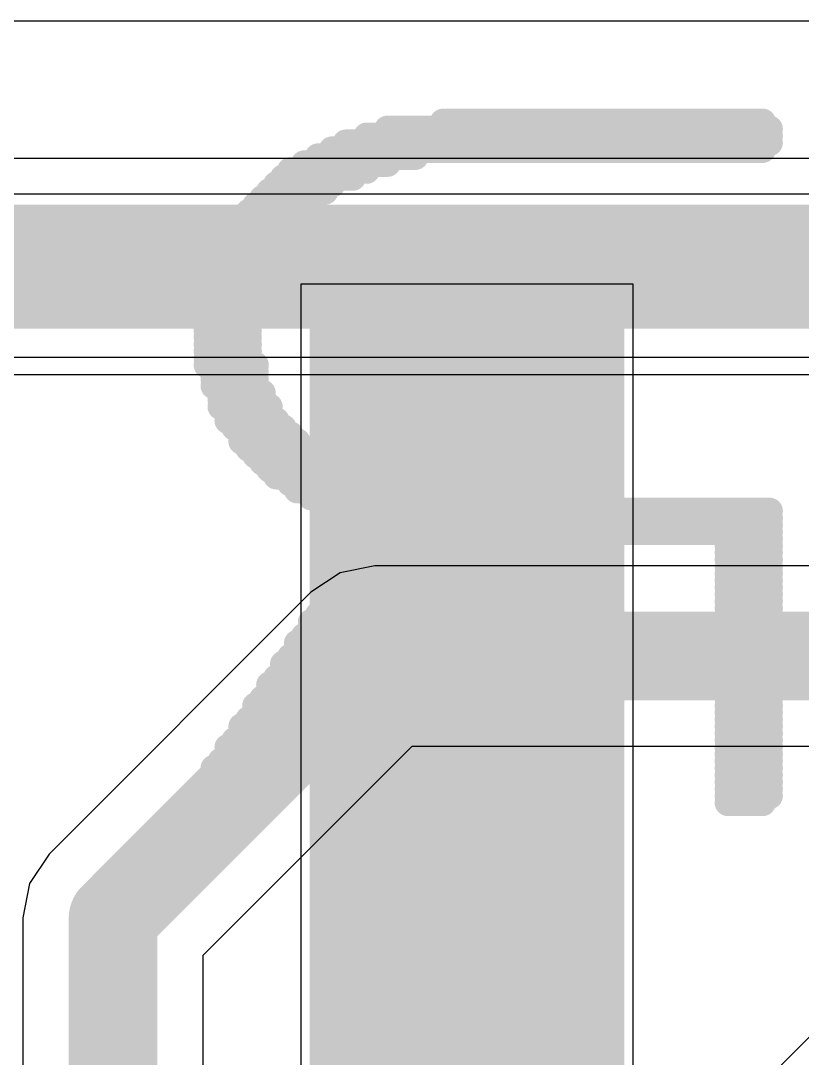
# Model space of a CAD drawing. Header units: inches. Extents: x -4.4 to 45.3, y -0.3 to 53.7.
# Drawn here: x 18.364 to 20.607, y 3.672 to 6.649 of the extents above; entities that cross this region are included whole.
import ezdxf

# ---------------------------------------------------------------- set-up
doc = ezdxf.new("R2010")
doc.units = ezdxf.units.IN
for name, color, linetype in [('Bottom Layer', 5, 'Continuous'), ('Bottom Overlay', 54, 'Continuous'), ('Signal_1', 16, 'Continuous'), ('Signal_2', 76, 'Continuous'), ('Top Layer', 1, 'Continuous'), ('Top Paste', 8, 'Continuous'), ('Top Solder', 216, 'Continuous')]:
    doc.layers.add(name, color=color, linetype=linetype)

# ---------------------------------------------------------------- blocks, each defined once
blk = doc.blocks.new('SFW5R_1STE1LF_26')
at = {"layer": 'Top Layer'}
blk.add_hatch(color=1, dxfattribs=at).paths.add_polyline_path([(-3.35, 1.05), (-2.65, 1.05), (-2.65, -3.15), (-3.35, -3.15)])
at = {"layer": 'Top Paste'}
blk.add_hatch(color=8, dxfattribs=at).paths.add_polyline_path([(-3.35, 1.05), (-2.65, 1.05), (-2.65, -3.15), (-3.35, -3.15)])
at = {"layer": 'Top Solder'}
blk.add_hatch(color=216, dxfattribs=at).paths.add_polyline_path([(-3.4516, 1.1516), (-2.5484, 1.1516), (-2.5484, -3.2516), (-3.4516, -3.2516)])

msp = doc.modelspace()

# ---------------------------------------------------------------- linework, layer by layer
at = {"layer": 'Bottom Layer'}
for p, q in [((29.1682, 6.2539), (17.653, 6.2539)), ((17.771, 5.6841), (29.2862, 5.6841)), ((22.3538, 5.4592), (19.3638, 2.4693))]:
    msp.add_line(p, q, dxfattribs=at)
msp.add_lwpolyline([(17.653, 5.969, 0.3048, 0.3048, 0), (29.2862, 5.969, 0.3048, 0.3048, 0)], format="xyseb", dxfattribs=at)
at = {"layer": 'Bottom Overlay'}
for points in [[(19.4168, 6.3391, 0.0762, 0.0762, 0), (20.5135, 6.3391, 0.0762, 0.0762, 0)], [(19.5763, 6.359, 0.0762, 0.0762, 0), (20.4935, 6.359, 0.0762, 0.0762, 0)], [(19.3569, 6.3191, 0.0762, 0.0762, 0), (20.5135, 6.3191, 0.0762, 0.0762, 0)], [(19.2572, 6.2793, 0.0762, 0.0762, 0), (20.4935, 6.2793, 0.0762, 0.0762, 0)], [(19.2971, 6.2992, 0.0762, 0.0762, 0), (20.5135, 6.2992, 0.0762, 0.0762, 0)], [(19.2174, 6.2593, 0.0762, 0.0762, 0), (19.4965, 6.2593, 0.0762, 0.0762, 0)], [(19.1376, 6.2194, 0.0762, 0.0762, 0), (19.3569, 6.2194, 0.0762, 0.0762, 0)], [(19.1775, 6.2394, 0.0762, 0.0762, 0), (19.4168, 6.2394, 0.0762, 0.0762, 0)], [(19.1177, 6.1995, 0.0762, 0.0762, 0), (19.3171, 6.1995, 0.0762, 0.0762, 0)], [(19.0778, 6.1596, 0.0762, 0.0762, 0), (19.2373, 6.1596, 0.0762, 0.0762, 0)], [(19.0977, 6.1796, 0.0762, 0.0762, 0), (19.2572, 6.1796, 0.0762, 0.0762, 0)], [(19.0578, 6.1397, 0.0762, 0.0762, 0), (19.1974, 6.1397, 0.0762, 0.0762, 0)], [(19.018, 6.0998, 0.0762, 0.0762, 0), (19.1575, 6.0998, 0.0762, 0.0762, 0)], [(19.0379, 6.1197, 0.0762, 0.0762, 0), (19.1775, 6.1197, 0.0762, 0.0762, 0)], [(18.998, 6.0799, 0.0762, 0.0762, 0), (19.1376, 6.0799, 0.0762, 0.0762, 0)], [(18.9781, 6.0599, 0.0762, 0.0762, 0), (19.1177, 6.0599, 0.0762, 0.0762, 0)], [(18.9781, 6.04, 0.0762, 0.0762, 0), (19.0977, 6.04, 0.0762, 0.0762, 0)], [(18.9581, 6.02, 0.0762, 0.0762, 0), (19.0977, 6.02, 0.0762, 0.0762, 0)], [(18.9382, 5.9802, 0.0762, 0.0762, 0), (19.0578, 5.9802, 0.0762, 0.0762, 0)], [(18.9581, 6.0001, 0.0762, 0.0762, 0), (19.0778, 6.0001, 0.0762, 0.0762, 0)], [(18.9382, 5.9602, 0.0762, 0.0762, 0), (19.0578, 5.9602, 0.0762, 0.0762, 0)], [(18.9183, 5.9403, 0.0762, 0.0762, 0), (19.0379, 5.9403, 0.0762, 0.0762, 0)], [(18.9183, 5.9203, 0.0762, 0.0762, 0), (19.0379, 5.9203, 0.0762, 0.0762, 0)], [(18.9183, 5.9004, 0.0762, 0.0762, 0), (19.0379, 5.9004, 0.0762, 0.0762, 0)], [(18.8983, 5.8605, 0.0762, 0.0762, 0), (19.018, 5.8605, 0.0762, 0.0762, 0)], [(18.9183, 5.8805, 0.0762, 0.0762, 0), (19.0379, 5.8805, 0.0762, 0.0762, 0)], [(18.8983, 5.8406, 0.0762, 0.0762, 0), (19.018, 5.8406, 0.0762, 0.0762, 0)], [(18.8983, 5.8206, 0.0762, 0.0762, 0), (19.018, 5.8206, 0.0762, 0.0762, 0)], [(18.8983, 5.8007, 0.0762, 0.0762, 0), (19.018, 5.8007, 0.0762, 0.0762, 0)], [(18.8983, 5.7808, 0.0762, 0.0762, 0), (19.018, 5.7808, 0.0762, 0.0762, 0)], [(18.8983, 5.7608, 0.0762, 0.0762, 0), (19.018, 5.7608, 0.0762, 0.0762, 0)], [(18.8983, 5.7409, 0.0762, 0.0762, 0), (19.018, 5.7409, 0.0762, 0.0762, 0)], [(18.8983, 5.7209, 0.0762, 0.0762, 0), (19.018, 5.7209, 0.0762, 0.0762, 0)], [(18.8983, 5.701, 0.0762, 0.0762, 0), (19.018, 5.701, 0.0762, 0.0762, 0)], [(18.8983, 5.6811, 0.0762, 0.0762, 0), (19.018, 5.6811, 0.0762, 0.0762, 0)], [(18.8983, 5.6611, 0.0762, 0.0762, 0), (19.0379, 5.6611, 0.0762, 0.0762, 0)], [(18.9183, 5.6412, 0.0762, 0.0762, 0), (19.0379, 5.6412, 0.0762, 0.0762, 0)], [(18.9183, 5.6212, 0.0762, 0.0762, 0), (19.0379, 5.6212, 0.0762, 0.0762, 0)], [(18.9183, 5.6013, 0.0762, 0.0762, 0), (19.0379, 5.6013, 0.0762, 0.0762, 0)], [(18.9382, 5.5814, 0.0762, 0.0762, 0), (19.0578, 5.5814, 0.0762, 0.0762, 0)], [(18.9382, 5.5614, 0.0762, 0.0762, 0), (19.0578, 5.5614, 0.0762, 0.0762, 0)], [(18.9382, 5.5415, 0.0762, 0.0762, 0), (19.0778, 5.5415, 0.0762, 0.0762, 0)], [(18.9581, 5.5215, 0.0762, 0.0762, 0), (19.0778, 5.5215, 0.0762, 0.0762, 0)], [(18.9581, 5.5016, 0.0762, 0.0762, 0), (19.0977, 5.5016, 0.0762, 0.0762, 0)], [(18.9781, 5.4817, 0.0762, 0.0762, 0), (19.1177, 5.4817, 0.0762, 0.0762, 0)], [(18.998, 5.4617, 0.0762, 0.0762, 0), (19.1376, 5.4617, 0.0762, 0.0762, 0)], [(18.998, 5.4418, 0.0762, 0.0762, 0), (19.1575, 5.4418, 0.0762, 0.0762, 0)], [(19.018, 5.4218, 0.0762, 0.0762, 0), (19.1775, 5.4218, 0.0762, 0.0762, 0)], [(19.0379, 5.4019, 0.0762, 0.0762, 0), (19.1974, 5.4019, 0.0762, 0.0762, 0)], [(19.0578, 5.382, 0.0762, 0.0762, 0), (19.2174, 5.382, 0.0762, 0.0762, 0)], [(19.0778, 5.362, 0.0762, 0.0762, 0), (19.2572, 5.362, 0.0762, 0.0762, 0)], [(19.0977, 5.3421, 0.0762, 0.0762, 0), (19.2971, 5.3421, 0.0762, 0.0762, 0)], [(19.1376, 5.3221, 0.0762, 0.0762, 0), (19.337, 5.3221, 0.0762, 0.0762, 0)], [(19.1575, 5.3022, 0.0762, 0.0762, 0), (19.3968, 5.3022, 0.0762, 0.0762, 0)], [(19.1974, 5.2823, 0.0762, 0.0762, 0), (19.4566, 5.2823, 0.0762, 0.0762, 0)], [(19.2373, 5.2623, 0.0762, 0.0762, 0), (19.5962, 5.2623, 0.0762, 0.0762, 0)], [(19.2772, 5.2424, 0.0762, 0.0762, 0), (20.5135, 5.2424, 0.0762, 0.0762, 0)], [(19.337, 5.2224, 0.0762, 0.0762, 0), (20.5135, 5.2224, 0.0762, 0.0762, 0)], [(19.3769, 5.2025, 0.0762, 0.0762, 0), (20.5135, 5.2025, 0.0762, 0.0762, 0)], [(19.3769, 5.1826, 0.0762, 0.0762, 0), (20.5135, 5.1826, 0.0762, 0.0762, 0)], [(19.3769, 5.1626, 0.0762, 0.0762, 0), (19.4965, 5.1626, 0.0762, 0.0762, 0)], [(20.3938, 5.1626, 0.0762, 0.0762, 0), (20.5135, 5.1626, 0.0762, 0.0762, 0)], [(19.337, 5.1227, 0.0762, 0.0762, 0), (19.4766, 5.1227, 0.0762, 0.0762, 0)], [(19.3569, 5.1427, 0.0762, 0.0762, 0), (19.4766, 5.1427, 0.0762, 0.0762, 0)], [(20.3938, 5.1427, 0.0762, 0.0762, 0), (20.5135, 5.1427, 0.0762, 0.0762, 0)], [(20.3938, 5.1227, 0.0762, 0.0762, 0), (20.5135, 5.1227, 0.0762, 0.0762, 0)], [(19.337, 5.1028, 0.0762, 0.0762, 0), (19.4566, 5.1028, 0.0762, 0.0762, 0)], [(20.3938, 5.1028, 0.0762, 0.0762, 0), (20.5135, 5.1028, 0.0762, 0.0762, 0)], [(19.2971, 5.0629, 0.0762, 0.0762, 0), (19.4367, 5.0629, 0.0762, 0.0762, 0)], [(19.3171, 5.0828, 0.0762, 0.0762, 0), (19.4367, 5.0828, 0.0762, 0.0762, 0)], [(20.3938, 5.0828, 0.0762, 0.0762, 0), (20.5135, 5.0828, 0.0762, 0.0762, 0)], [(20.3938, 5.0629, 0.0762, 0.0762, 0), (20.5135, 5.0629, 0.0762, 0.0762, 0)], [(19.2971, 5.043, 0.0762, 0.0762, 0), (19.4168, 5.043, 0.0762, 0.0762, 0)], [(20.3938, 5.043, 0.0762, 0.0762, 0), (20.5135, 5.043, 0.0762, 0.0762, 0)], [(19.2572, 5.0031, 0.0762, 0.0762, 0), (19.3968, 5.0031, 0.0762, 0.0762, 0)], [(19.2772, 5.023, 0.0762, 0.0762, 0), (19.3968, 5.023, 0.0762, 0.0762, 0)], [(20.3938, 5.023, 0.0762, 0.0762, 0), (20.5135, 5.023, 0.0762, 0.0762, 0)], [(20.3938, 5.0031, 0.0762, 0.0762, 0), (20.5135, 5.0031, 0.0762, 0.0762, 0)], [(19.2572, 4.9831, 0.0762, 0.0762, 0), (19.3769, 4.9831, 0.0762, 0.0762, 0)], [(20.3938, 4.9831, 0.0762, 0.0762, 0), (20.5135, 4.9831, 0.0762, 0.0762, 0)], [(19.2174, 4.9433, 0.0762, 0.0762, 0), (19.3569, 4.9433, 0.0762, 0.0762, 0)], [(19.2373, 4.9632, 0.0762, 0.0762, 0), (19.3569, 4.9632, 0.0762, 0.0762, 0)], [(20.3938, 4.9632, 0.0762, 0.0762, 0), (20.5135, 4.9632, 0.0762, 0.0762, 0)], [(20.3938, 4.9433, 0.0762, 0.0762, 0), (20.5135, 4.9433, 0.0762, 0.0762, 0)], [(19.1974, 4.9233, 0.0762, 0.0762, 0), (19.337, 4.9233, 0.0762, 0.0762, 0)], [(20.3938, 4.9233, 0.0762, 0.0762, 0), (20.5135, 4.9233, 0.0762, 0.0762, 0)], [(19.1775, 4.8834, 0.0762, 0.0762, 0), (19.2971, 4.8834, 0.0762, 0.0762, 0)], [(19.1974, 4.9034, 0.0762, 0.0762, 0), (19.3171, 4.9034, 0.0762, 0.0762, 0)], [(20.3938, 4.9034, 0.0762, 0.0762, 0), (20.5135, 4.9034, 0.0762, 0.0762, 0)], [(20.3938, 4.8834, 0.0762, 0.0762, 0), (20.5135, 4.8834, 0.0762, 0.0762, 0)], [(19.1575, 4.8635, 0.0762, 0.0762, 0), (19.2971, 4.8635, 0.0762, 0.0762, 0)], [(20.3938, 4.8635, 0.0762, 0.0762, 0), (20.5135, 4.8635, 0.0762, 0.0762, 0)], [(19.1376, 4.8236, 0.0762, 0.0762, 0), (19.2572, 4.8236, 0.0762, 0.0762, 0)], [(19.1575, 4.8436, 0.0762, 0.0762, 0), (19.2772, 4.8436, 0.0762, 0.0762, 0)], [(20.3938, 4.8436, 0.0762, 0.0762, 0), (20.5135, 4.8436, 0.0762, 0.0762, 0)], [(20.3938, 4.8236, 0.0762, 0.0762, 0), (20.5135, 4.8236, 0.0762, 0.0762, 0)], [(19.1177, 4.8037, 0.0762, 0.0762, 0), (19.2572, 4.8037, 0.0762, 0.0762, 0)], [(20.3938, 4.8037, 0.0762, 0.0762, 0), (20.5135, 4.8037, 0.0762, 0.0762, 0)], [(19.0977, 4.7638, 0.0762, 0.0762, 0), (19.2174, 4.7638, 0.0762, 0.0762, 0)], [(19.1177, 4.7837, 0.0762, 0.0762, 0), (19.2373, 4.7837, 0.0762, 0.0762, 0)], [(20.3938, 4.7837, 0.0762, 0.0762, 0), (20.5135, 4.7837, 0.0762, 0.0762, 0)], [(20.3938, 4.7638, 0.0762, 0.0762, 0), (20.5135, 4.7638, 0.0762, 0.0762, 0)], [(19.0778, 4.7439, 0.0762, 0.0762, 0), (19.2174, 4.7439, 0.0762, 0.0762, 0)], [(20.3938, 4.7439, 0.0762, 0.0762, 0), (20.5135, 4.7439, 0.0762, 0.0762, 0)], [(19.0578, 4.704, 0.0762, 0.0762, 0), (19.1775, 4.704, 0.0762, 0.0762, 0)], [(19.0778, 4.7239, 0.0762, 0.0762, 0), (19.1974, 4.7239, 0.0762, 0.0762, 0)], [(20.3938, 4.7239, 0.0762, 0.0762, 0), (20.5135, 4.7239, 0.0762, 0.0762, 0)], [(20.3938, 4.704, 0.0762, 0.0762, 0), (20.5135, 4.704, 0.0762, 0.0762, 0)], [(19.0379, 4.684, 0.0762, 0.0762, 0), (19.1775, 4.684, 0.0762, 0.0762, 0)], [(20.3938, 4.684, 0.0762, 0.0762, 0), (20.5135, 4.684, 0.0762, 0.0762, 0)], [(19.018, 4.6442, 0.0762, 0.0762, 0), (19.1376, 4.6442, 0.0762, 0.0762, 0)], [(19.0379, 4.6641, 0.0762, 0.0762, 0), (19.1575, 4.6641, 0.0762, 0.0762, 0)], [(20.3938, 4.6641, 0.0762, 0.0762, 0), (20.5135, 4.6641, 0.0762, 0.0762, 0)], [(20.3938, 4.6442, 0.0762, 0.0762, 0), (20.5135, 4.6442, 0.0762, 0.0762, 0)], [(18.998, 4.6242, 0.0762, 0.0762, 0), (19.1376, 4.6242, 0.0762, 0.0762, 0)], [(20.3938, 4.6242, 0.0762, 0.0762, 0), (20.5135, 4.6242, 0.0762, 0.0762, 0)], [(18.9781, 4.5843, 0.0762, 0.0762, 0), (19.0977, 4.5843, 0.0762, 0.0762, 0)], [(18.998, 4.6043, 0.0762, 0.0762, 0), (19.1177, 4.6043, 0.0762, 0.0762, 0)], [(20.3938, 4.6043, 0.0762, 0.0762, 0), (20.5135, 4.6043, 0.0762, 0.0762, 0)], [(20.3938, 4.5843, 0.0762, 0.0762, 0), (20.5135, 4.5843, 0.0762, 0.0762, 0)], [(18.9581, 4.5644, 0.0762, 0.0762, 0), (19.0977, 4.5644, 0.0762, 0.0762, 0)], [(20.3938, 4.5644, 0.0762, 0.0762, 0), (20.5135, 4.5644, 0.0762, 0.0762, 0)], [(18.9382, 4.5245, 0.0762, 0.0762, 0), (19.0578, 4.5245, 0.0762, 0.0762, 0)], [(18.9581, 4.5445, 0.0762, 0.0762, 0), (19.0778, 4.5445, 0.0762, 0.0762, 0)], [(20.3938, 4.5445, 0.0762, 0.0762, 0), (20.5135, 4.5445, 0.0762, 0.0762, 0)], [(20.3938, 4.5245, 0.0762, 0.0762, 0), (20.5135, 4.5245, 0.0762, 0.0762, 0)], [(18.9183, 4.5046, 0.0762, 0.0762, 0), (19.0578, 4.5046, 0.0762, 0.0762, 0)], [(20.3938, 4.5046, 0.0762, 0.0762, 0), (20.5135, 4.5046, 0.0762, 0.0762, 0)], [(18.8983, 4.4647, 0.0762, 0.0762, 0), (19.018, 4.4647, 0.0762, 0.0762, 0)], [(18.9183, 4.4846, 0.0762, 0.0762, 0), (19.0379, 4.4846, 0.0762, 0.0762, 0)], [(20.3938, 4.4846, 0.0762, 0.0762, 0), (20.5135, 4.4846, 0.0762, 0.0762, 0)], [(20.3938, 4.4647, 0.0762, 0.0762, 0), (20.5135, 4.4647, 0.0762, 0.0762, 0)], [(18.8784, 4.4448, 0.0762, 0.0762, 0), (19.018, 4.4448, 0.0762, 0.0762, 0)], [(20.3938, 4.4448, 0.0762, 0.0762, 0), (20.5135, 4.4448, 0.0762, 0.0762, 0)], [(18.8584, 4.4049, 0.0762, 0.0762, 0), (18.9781, 4.4049, 0.0762, 0.0762, 0)], [(18.8784, 4.4248, 0.0762, 0.0762, 0), (18.998, 4.4248, 0.0762, 0.0762, 0)], [(20.3938, 4.4248, 0.0762, 0.0762, 0), (20.5135, 4.4248, 0.0762, 0.0762, 0)], [(20.3938, 4.4049, 0.0762, 0.0762, 0), (20.4935, 4.4049, 0.0762, 0.0762, 0)]]:
    msp.add_lwpolyline(points, format="xyseb", dxfattribs=at)
for points in [[(19.3977, 6.3391, 0.0381, 0.0381, 1), (19.4358, 6.3391, 0.0381, 0.0381, 1)], [(19.5572, 6.359, 0.0381, 0.0381, 1), (19.5953, 6.359, 0.0381, 0.0381, 1)], [(20.4745, 6.359, 0.0381, 0.0381, 1), (20.5126, 6.359, 0.0381, 0.0381, 1)], [(20.4944, 6.3391, 0.0381, 0.0381, 1), (20.5325, 6.3391, 0.0381, 0.0381, 1)], [(19.3379, 6.3191, 0.0381, 0.0381, 1), (19.376, 6.3191, 0.0381, 0.0381, 1)], [(20.4944, 6.3191, 0.0381, 0.0381, 1), (20.5325, 6.3191, 0.0381, 0.0381, 1)], [(19.2382, 6.2793, 0.0381, 0.0381, 1), (19.2763, 6.2793, 0.0381, 0.0381, 1)], [(19.2781, 6.2992, 0.0381, 0.0381, 1), (19.3162, 6.2992, 0.0381, 0.0381, 1)], [(20.4745, 6.2793, 0.0381, 0.0381, 1), (20.5126, 6.2793, 0.0381, 0.0381, 1)], [(20.4944, 6.2992, 0.0381, 0.0381, 1), (20.5325, 6.2992, 0.0381, 0.0381, 1)], [(19.1983, 6.2593, 0.0381, 0.0381, 1), (19.2364, 6.2593, 0.0381, 0.0381, 1)], [(19.4775, 6.2593, 0.0381, 0.0381, 1), (19.5156, 6.2593, 0.0381, 0.0381, 1)], [(19.1186, 6.2194, 0.0381, 0.0381, 1), (19.1567, 6.2194, 0.0381, 0.0381, 1)], [(19.1584, 6.2394, 0.0381, 0.0381, 1), (19.1965, 6.2394, 0.0381, 0.0381, 1)], [(19.3379, 6.2194, 0.0381, 0.0381, 1), (19.376, 6.2194, 0.0381, 0.0381, 1)], [(19.3977, 6.2394, 0.0381, 0.0381, 1), (19.4358, 6.2394, 0.0381, 0.0381, 1)], [(19.0986, 6.1995, 0.0381, 0.0381, 1), (19.1367, 6.1995, 0.0381, 0.0381, 1)], [(19.298, 6.1995, 0.0381, 0.0381, 1), (19.3361, 6.1995, 0.0381, 0.0381, 1)], [(19.0587, 6.1596, 0.0381, 0.0381, 1), (19.0968, 6.1596, 0.0381, 0.0381, 1)], [(19.0787, 6.1796, 0.0381, 0.0381, 1), (19.1168, 6.1796, 0.0381, 0.0381, 1)], [(19.2183, 6.1596, 0.0381, 0.0381, 1), (19.2564, 6.1596, 0.0381, 0.0381, 1)], [(19.2382, 6.1796, 0.0381, 0.0381, 1), (19.2763, 6.1796, 0.0381, 0.0381, 1)], [(19.0388, 6.1397, 0.0381, 0.0381, 1), (19.0769, 6.1397, 0.0381, 0.0381, 1)], [(19.1784, 6.1397, 0.0381, 0.0381, 1), (19.2165, 6.1397, 0.0381, 0.0381, 1)], [(18.9989, 6.0998, 0.0381, 0.0381, 1), (19.037, 6.0998, 0.0381, 0.0381, 1)], [(19.0189, 6.1197, 0.0381, 0.0381, 1), (19.057, 6.1197, 0.0381, 0.0381, 1)], [(19.1385, 6.0998, 0.0381, 0.0381, 1), (19.1766, 6.0998, 0.0381, 0.0381, 1)], [(19.1584, 6.1197, 0.0381, 0.0381, 1), (19.1965, 6.1197, 0.0381, 0.0381, 1)], [(18.979, 6.0799, 0.0381, 0.0381, 1), (19.0171, 6.0799, 0.0381, 0.0381, 1)], [(19.1186, 6.0799, 0.0381, 0.0381, 1), (19.1567, 6.0799, 0.0381, 0.0381, 1)], [(18.959, 6.0599, 0.0381, 0.0381, 1), (18.9971, 6.0599, 0.0381, 0.0381, 1)], [(18.959, 6.04, 0.0381, 0.0381, 1), (18.9971, 6.04, 0.0381, 0.0381, 1)], [(19.0787, 6.04, 0.0381, 0.0381, 1), (19.1168, 6.04, 0.0381, 0.0381, 1)], [(19.0986, 6.0599, 0.0381, 0.0381, 1), (19.1367, 6.0599, 0.0381, 0.0381, 1)], [(18.9391, 6.02, 0.0381, 0.0381, 1), (18.9772, 6.02, 0.0381, 0.0381, 1)], [(19.0787, 6.02, 0.0381, 0.0381, 1), (19.1168, 6.02, 0.0381, 0.0381, 1)], [(18.9192, 5.9802, 0.0381, 0.0381, 1), (18.9573, 5.9802, 0.0381, 0.0381, 1)], [(18.9391, 6.0001, 0.0381, 0.0381, 1), (18.9772, 6.0001, 0.0381, 0.0381, 1)], [(19.0388, 5.9802, 0.0381, 0.0381, 1), (19.0769, 5.9802, 0.0381, 0.0381, 1)], [(19.0587, 6.0001, 0.0381, 0.0381, 1), (19.0968, 6.0001, 0.0381, 0.0381, 1)], [(18.9192, 5.9602, 0.0381, 0.0381, 1), (18.9573, 5.9602, 0.0381, 0.0381, 1)], [(19.0388, 5.9602, 0.0381, 0.0381, 1), (19.0769, 5.9602, 0.0381, 0.0381, 1)], [(18.8992, 5.9403, 0.0381, 0.0381, 1), (18.9373, 5.9403, 0.0381, 0.0381, 1)], [(18.8992, 5.9203, 0.0381, 0.0381, 1), (18.9373, 5.9203, 0.0381, 0.0381, 1)], [(19.0189, 5.9403, 0.0381, 0.0381, 1), (19.057, 5.9403, 0.0381, 0.0381, 1)], [(19.0189, 5.9203, 0.0381, 0.0381, 1), (19.057, 5.9203, 0.0381, 0.0381, 1)], [(18.8992, 5.9004, 0.0381, 0.0381, 1), (18.9373, 5.9004, 0.0381, 0.0381, 1)], [(19.0189, 5.9004, 0.0381, 0.0381, 1), (19.057, 5.9004, 0.0381, 0.0381, 1)], [(18.8793, 5.8605, 0.0381, 0.0381, 1), (18.9174, 5.8605, 0.0381, 0.0381, 1)], [(18.8992, 5.8805, 0.0381, 0.0381, 1), (18.9373, 5.8805, 0.0381, 0.0381, 1)], [(18.9989, 5.8605, 0.0381, 0.0381, 1), (19.037, 5.8605, 0.0381, 0.0381, 1)], [(19.0189, 5.8805, 0.0381, 0.0381, 1), (19.057, 5.8805, 0.0381, 0.0381, 1)], [(18.8793, 5.8406, 0.0381, 0.0381, 1), (18.9174, 5.8406, 0.0381, 0.0381, 1)], [(18.9989, 5.8406, 0.0381, 0.0381, 1), (19.037, 5.8406, 0.0381, 0.0381, 1)], [(18.8793, 5.8206, 0.0381, 0.0381, 1), (18.9174, 5.8206, 0.0381, 0.0381, 1)], [(18.8793, 5.8007, 0.0381, 0.0381, 1), (18.9174, 5.8007, 0.0381, 0.0381, 1)], [(18.9989, 5.8206, 0.0381, 0.0381, 1), (19.037, 5.8206, 0.0381, 0.0381, 1)], [(18.9989, 5.8007, 0.0381, 0.0381, 1), (19.037, 5.8007, 0.0381, 0.0381, 1)], [(18.8793, 5.7808, 0.0381, 0.0381, 1), (18.9174, 5.7808, 0.0381, 0.0381, 1)], [(18.9989, 5.7808, 0.0381, 0.0381, 1), (19.037, 5.7808, 0.0381, 0.0381, 1)], [(18.8793, 5.7608, 0.0381, 0.0381, 1), (18.9174, 5.7608, 0.0381, 0.0381, 1)], [(18.8793, 5.7409, 0.0381, 0.0381, 1), (18.9174, 5.7409, 0.0381, 0.0381, 1)], [(18.9989, 5.7608, 0.0381, 0.0381, 1), (19.037, 5.7608, 0.0381, 0.0381, 1)], [(18.9989, 5.7409, 0.0381, 0.0381, 1), (19.037, 5.7409, 0.0381, 0.0381, 1)], [(18.8793, 5.7209, 0.0381, 0.0381, 1), (18.9174, 5.7209, 0.0381, 0.0381, 1)], [(18.9989, 5.7209, 0.0381, 0.0381, 1), (19.037, 5.7209, 0.0381, 0.0381, 1)], [(18.8793, 5.701, 0.0381, 0.0381, 1), (18.9174, 5.701, 0.0381, 0.0381, 1)], [(18.8793, 5.6811, 0.0381, 0.0381, 1), (18.9174, 5.6811, 0.0381, 0.0381, 1)], [(18.9989, 5.701, 0.0381, 0.0381, 1), (19.037, 5.701, 0.0381, 0.0381, 1)], [(18.9989, 5.6811, 0.0381, 0.0381, 1), (19.037, 5.6811, 0.0381, 0.0381, 1)], [(18.8793, 5.6611, 0.0381, 0.0381, 1), (18.9174, 5.6611, 0.0381, 0.0381, 1)], [(19.0189, 5.6611, 0.0381, 0.0381, 1), (19.057, 5.6611, 0.0381, 0.0381, 1)], [(18.8992, 5.6412, 0.0381, 0.0381, 1), (18.9373, 5.6412, 0.0381, 0.0381, 1)], [(18.8992, 5.6212, 0.0381, 0.0381, 1), (18.9373, 5.6212, 0.0381, 0.0381, 1)], [(19.0189, 5.6412, 0.0381, 0.0381, 1), (19.057, 5.6412, 0.0381, 0.0381, 1)], [(19.0189, 5.6212, 0.0381, 0.0381, 1), (19.057, 5.6212, 0.0381, 0.0381, 1)], [(18.8992, 5.6013, 0.0381, 0.0381, 1), (18.9373, 5.6013, 0.0381, 0.0381, 1)], [(19.0189, 5.6013, 0.0381, 0.0381, 1), (19.057, 5.6013, 0.0381, 0.0381, 1)], [(18.9192, 5.5814, 0.0381, 0.0381, 1), (18.9573, 5.5814, 0.0381, 0.0381, 1)], [(18.9192, 5.5614, 0.0381, 0.0381, 1), (18.9573, 5.5614, 0.0381, 0.0381, 1)], [(19.0388, 5.5814, 0.0381, 0.0381, 1), (19.0769, 5.5814, 0.0381, 0.0381, 1)], [(19.0388, 5.5614, 0.0381, 0.0381, 1), (19.0769, 5.5614, 0.0381, 0.0381, 1)], [(18.9192, 5.5415, 0.0381, 0.0381, 1), (18.9573, 5.5415, 0.0381, 0.0381, 1)], [(19.0587, 5.5415, 0.0381, 0.0381, 1), (19.0968, 5.5415, 0.0381, 0.0381, 1)], [(18.9391, 5.5215, 0.0381, 0.0381, 1), (18.9772, 5.5215, 0.0381, 0.0381, 1)], [(18.9391, 5.5016, 0.0381, 0.0381, 1), (18.9772, 5.5016, 0.0381, 0.0381, 1)], [(19.0587, 5.5215, 0.0381, 0.0381, 1), (19.0968, 5.5215, 0.0381, 0.0381, 1)], [(19.0787, 5.5016, 0.0381, 0.0381, 1), (19.1168, 5.5016, 0.0381, 0.0381, 1)], [(18.959, 5.4817, 0.0381, 0.0381, 1), (18.9971, 5.4817, 0.0381, 0.0381, 1)], [(19.0986, 5.4817, 0.0381, 0.0381, 1), (19.1367, 5.4817, 0.0381, 0.0381, 1)], [(18.979, 5.4617, 0.0381, 0.0381, 1), (19.0171, 5.4617, 0.0381, 0.0381, 1)], [(18.979, 5.4418, 0.0381, 0.0381, 1), (19.0171, 5.4418, 0.0381, 0.0381, 1)], [(19.1186, 5.4617, 0.0381, 0.0381, 1), (19.1567, 5.4617, 0.0381, 0.0381, 1)], [(19.1385, 5.4418, 0.0381, 0.0381, 1), (19.1766, 5.4418, 0.0381, 0.0381, 1)], [(18.9989, 5.4218, 0.0381, 0.0381, 1), (19.037, 5.4218, 0.0381, 0.0381, 1)], [(19.1584, 5.4218, 0.0381, 0.0381, 1), (19.1965, 5.4218, 0.0381, 0.0381, 1)], [(19.0189, 5.4019, 0.0381, 0.0381, 1), (19.057, 5.4019, 0.0381, 0.0381, 1)], [(19.0388, 5.382, 0.0381, 0.0381, 1), (19.0769, 5.382, 0.0381, 0.0381, 1)], [(19.1784, 5.4019, 0.0381, 0.0381, 1), (19.2165, 5.4019, 0.0381, 0.0381, 1)], [(19.1983, 5.382, 0.0381, 0.0381, 1), (19.2364, 5.382, 0.0381, 0.0381, 1)], [(19.0587, 5.362, 0.0381, 0.0381, 1), (19.0968, 5.362, 0.0381, 0.0381, 1)], [(19.2382, 5.362, 0.0381, 0.0381, 1), (19.2763, 5.362, 0.0381, 0.0381, 1)], [(19.0787, 5.3421, 0.0381, 0.0381, 1), (19.1168, 5.3421, 0.0381, 0.0381, 1)], [(19.1186, 5.3221, 0.0381, 0.0381, 1), (19.1567, 5.3221, 0.0381, 0.0381, 1)], [(19.2781, 5.3421, 0.0381, 0.0381, 1), (19.3162, 5.3421, 0.0381, 0.0381, 1)], [(19.318, 5.3221, 0.0381, 0.0381, 1), (19.3561, 5.3221, 0.0381, 0.0381, 1)], [(19.1385, 5.3022, 0.0381, 0.0381, 1), (19.1766, 5.3022, 0.0381, 0.0381, 1)], [(19.3778, 5.3022, 0.0381, 0.0381, 1), (19.4159, 5.3022, 0.0381, 0.0381, 1)], [(19.1784, 5.2823, 0.0381, 0.0381, 1), (19.2165, 5.2823, 0.0381, 0.0381, 1)], [(19.2183, 5.2623, 0.0381, 0.0381, 1), (19.2564, 5.2623, 0.0381, 0.0381, 1)], [(19.4376, 5.2823, 0.0381, 0.0381, 1), (19.4757, 5.2823, 0.0381, 0.0381, 1)], [(19.5772, 5.2623, 0.0381, 0.0381, 1), (19.6153, 5.2623, 0.0381, 0.0381, 1)], [(19.2581, 5.2424, 0.0381, 0.0381, 1), (19.2962, 5.2424, 0.0381, 0.0381, 1)], [(20.4944, 5.2424, 0.0381, 0.0381, 1), (20.5325, 5.2424, 0.0381, 0.0381, 1)], [(19.318, 5.2224, 0.0381, 0.0381, 1), (19.3561, 5.2224, 0.0381, 0.0381, 1)], [(19.3578, 5.2025, 0.0381, 0.0381, 1), (19.3959, 5.2025, 0.0381, 0.0381, 1)], [(20.4944, 5.2224, 0.0381, 0.0381, 1), (20.5325, 5.2224, 0.0381, 0.0381, 1)], [(20.4944, 5.2025, 0.0381, 0.0381, 1), (20.5325, 5.2025, 0.0381, 0.0381, 1)], [(19.3578, 5.1826, 0.0381, 0.0381, 1), (19.3959, 5.1826, 0.0381, 0.0381, 1)], [(20.4944, 5.1826, 0.0381, 0.0381, 1), (20.5325, 5.1826, 0.0381, 0.0381, 1)], [(19.3578, 5.1626, 0.0381, 0.0381, 1), (19.3959, 5.1626, 0.0381, 0.0381, 1)], [(19.4775, 5.1626, 0.0381, 0.0381, 1), (19.5156, 5.1626, 0.0381, 0.0381, 1)], [(20.3748, 5.1626, 0.0381, 0.0381, 1), (20.4129, 5.1626, 0.0381, 0.0381, 1)], [(20.4944, 5.1626, 0.0381, 0.0381, 1), (20.5325, 5.1626, 0.0381, 0.0381, 1)], [(19.318, 5.1227, 0.0381, 0.0381, 1), (19.3561, 5.1227, 0.0381, 0.0381, 1)], [(19.3379, 5.1427, 0.0381, 0.0381, 1), (19.376, 5.1427, 0.0381, 0.0381, 1)], [(19.4575, 5.1427, 0.0381, 0.0381, 1), (19.4956, 5.1427, 0.0381, 0.0381, 1)], [(19.4575, 5.1227, 0.0381, 0.0381, 1), (19.4956, 5.1227, 0.0381, 0.0381, 1)], [(20.3748, 5.1427, 0.0381, 0.0381, 1), (20.4129, 5.1427, 0.0381, 0.0381, 1)], [(20.3748, 5.1227, 0.0381, 0.0381, 1), (20.4129, 5.1227, 0.0381, 0.0381, 1)], [(20.4944, 5.1427, 0.0381, 0.0381, 1), (20.5325, 5.1427, 0.0381, 0.0381, 1)], [(20.4944, 5.1227, 0.0381, 0.0381, 1), (20.5325, 5.1227, 0.0381, 0.0381, 1)], [(19.318, 5.1028, 0.0381, 0.0381, 1), (19.3561, 5.1028, 0.0381, 0.0381, 1)], [(19.4376, 5.1028, 0.0381, 0.0381, 1), (19.4757, 5.1028, 0.0381, 0.0381, 1)], [(20.3748, 5.1028, 0.0381, 0.0381, 1), (20.4129, 5.1028, 0.0381, 0.0381, 1)], [(20.4944, 5.1028, 0.0381, 0.0381, 1), (20.5325, 5.1028, 0.0381, 0.0381, 1)], [(19.2781, 5.0629, 0.0381, 0.0381, 1), (19.3162, 5.0629, 0.0381, 0.0381, 1)], [(19.298, 5.0828, 0.0381, 0.0381, 1), (19.3361, 5.0828, 0.0381, 0.0381, 1)], [(19.4177, 5.0828, 0.0381, 0.0381, 1), (19.4558, 5.0828, 0.0381, 0.0381, 1)], [(19.4177, 5.0629, 0.0381, 0.0381, 1), (19.4558, 5.0629, 0.0381, 0.0381, 1)], [(20.3748, 5.0828, 0.0381, 0.0381, 1), (20.4129, 5.0828, 0.0381, 0.0381, 1)], [(20.3748, 5.0629, 0.0381, 0.0381, 1), (20.4129, 5.0629, 0.0381, 0.0381, 1)], [(20.4944, 5.0828, 0.0381, 0.0381, 1), (20.5325, 5.0828, 0.0381, 0.0381, 1)], [(20.4944, 5.0629, 0.0381, 0.0381, 1), (20.5325, 5.0629, 0.0381, 0.0381, 1)], [(19.2781, 5.043, 0.0381, 0.0381, 1), (19.3162, 5.043, 0.0381, 0.0381, 1)], [(19.3977, 5.043, 0.0381, 0.0381, 1), (19.4358, 5.043, 0.0381, 0.0381, 1)], [(20.3748, 5.043, 0.0381, 0.0381, 1), (20.4129, 5.043, 0.0381, 0.0381, 1)], [(20.4944, 5.043, 0.0381, 0.0381, 1), (20.5325, 5.043, 0.0381, 0.0381, 1)], [(19.2382, 5.0031, 0.0381, 0.0381, 1), (19.2763, 5.0031, 0.0381, 0.0381, 1)], [(19.2581, 5.023, 0.0381, 0.0381, 1), (19.2962, 5.023, 0.0381, 0.0381, 1)], [(19.3778, 5.023, 0.0381, 0.0381, 1), (19.4159, 5.023, 0.0381, 0.0381, 1)], [(19.3778, 5.0031, 0.0381, 0.0381, 1), (19.4159, 5.0031, 0.0381, 0.0381, 1)], [(20.3748, 5.023, 0.0381, 0.0381, 1), (20.4129, 5.023, 0.0381, 0.0381, 1)], [(20.3748, 5.0031, 0.0381, 0.0381, 1), (20.4129, 5.0031, 0.0381, 0.0381, 1)], [(20.4944, 5.023, 0.0381, 0.0381, 1), (20.5325, 5.023, 0.0381, 0.0381, 1)], [(20.4944, 5.0031, 0.0381, 0.0381, 1), (20.5325, 5.0031, 0.0381, 0.0381, 1)], [(19.2382, 4.9831, 0.0381, 0.0381, 1), (19.2763, 4.9831, 0.0381, 0.0381, 1)], [(19.3578, 4.9831, 0.0381, 0.0381, 1), (19.3959, 4.9831, 0.0381, 0.0381, 1)], [(20.3748, 4.9831, 0.0381, 0.0381, 1), (20.4129, 4.9831, 0.0381, 0.0381, 1)], [(20.4944, 4.9831, 0.0381, 0.0381, 1), (20.5325, 4.9831, 0.0381, 0.0381, 1)], [(19.1983, 4.9433, 0.0381, 0.0381, 1), (19.2364, 4.9433, 0.0381, 0.0381, 1)], [(19.2183, 4.9632, 0.0381, 0.0381, 1), (19.2564, 4.9632, 0.0381, 0.0381, 1)], [(19.3379, 4.9632, 0.0381, 0.0381, 1), (19.376, 4.9632, 0.0381, 0.0381, 1)], [(19.3379, 4.9433, 0.0381, 0.0381, 1), (19.376, 4.9433, 0.0381, 0.0381, 1)], [(20.3748, 4.9632, 0.0381, 0.0381, 1), (20.4129, 4.9632, 0.0381, 0.0381, 1)], [(20.3748, 4.9433, 0.0381, 0.0381, 1), (20.4129, 4.9433, 0.0381, 0.0381, 1)], [(20.4944, 4.9632, 0.0381, 0.0381, 1), (20.5325, 4.9632, 0.0381, 0.0381, 1)], [(20.4944, 4.9433, 0.0381, 0.0381, 1), (20.5325, 4.9433, 0.0381, 0.0381, 1)], [(19.1784, 4.9233, 0.0381, 0.0381, 1), (19.2165, 4.9233, 0.0381, 0.0381, 1)], [(19.318, 4.9233, 0.0381, 0.0381, 1), (19.3561, 4.9233, 0.0381, 0.0381, 1)], [(20.3748, 4.9233, 0.0381, 0.0381, 1), (20.4129, 4.9233, 0.0381, 0.0381, 1)], [(20.4944, 4.9233, 0.0381, 0.0381, 1), (20.5325, 4.9233, 0.0381, 0.0381, 1)], [(19.1584, 4.8834, 0.0381, 0.0381, 1), (19.1965, 4.8834, 0.0381, 0.0381, 1)], [(19.1784, 4.9034, 0.0381, 0.0381, 1), (19.2165, 4.9034, 0.0381, 0.0381, 1)], [(19.2781, 4.8834, 0.0381, 0.0381, 1), (19.3162, 4.8834, 0.0381, 0.0381, 1)], [(19.298, 4.9034, 0.0381, 0.0381, 1), (19.3361, 4.9034, 0.0381, 0.0381, 1)], [(20.3748, 4.9034, 0.0381, 0.0381, 1), (20.4129, 4.9034, 0.0381, 0.0381, 1)], [(20.3748, 4.8834, 0.0381, 0.0381, 1), (20.4129, 4.8834, 0.0381, 0.0381, 1)], [(20.4944, 4.9034, 0.0381, 0.0381, 1), (20.5325, 4.9034, 0.0381, 0.0381, 1)], [(20.4944, 4.8834, 0.0381, 0.0381, 1), (20.5325, 4.8834, 0.0381, 0.0381, 1)], [(19.1385, 4.8635, 0.0381, 0.0381, 1), (19.1766, 4.8635, 0.0381, 0.0381, 1)], [(19.2781, 4.8635, 0.0381, 0.0381, 1), (19.3162, 4.8635, 0.0381, 0.0381, 1)], [(20.3748, 4.8635, 0.0381, 0.0381, 1), (20.4129, 4.8635, 0.0381, 0.0381, 1)], [(20.4944, 4.8635, 0.0381, 0.0381, 1), (20.5325, 4.8635, 0.0381, 0.0381, 1)], [(19.1186, 4.8236, 0.0381, 0.0381, 1), (19.1567, 4.8236, 0.0381, 0.0381, 1)], [(19.1385, 4.8436, 0.0381, 0.0381, 1), (19.1766, 4.8436, 0.0381, 0.0381, 1)], [(19.2382, 4.8236, 0.0381, 0.0381, 1), (19.2763, 4.8236, 0.0381, 0.0381, 1)], [(19.2581, 4.8436, 0.0381, 0.0381, 1), (19.2962, 4.8436, 0.0381, 0.0381, 1)], [(20.3748, 4.8436, 0.0381, 0.0381, 1), (20.4129, 4.8436, 0.0381, 0.0381, 1)], [(20.3748, 4.8236, 0.0381, 0.0381, 1), (20.4129, 4.8236, 0.0381, 0.0381, 1)], [(20.4944, 4.8436, 0.0381, 0.0381, 1), (20.5325, 4.8436, 0.0381, 0.0381, 1)], [(20.4944, 4.8236, 0.0381, 0.0381, 1), (20.5325, 4.8236, 0.0381, 0.0381, 1)], [(19.0986, 4.8037, 0.0381, 0.0381, 1), (19.1367, 4.8037, 0.0381, 0.0381, 1)], [(19.2382, 4.8037, 0.0381, 0.0381, 1), (19.2763, 4.8037, 0.0381, 0.0381, 1)], [(20.3748, 4.8037, 0.0381, 0.0381, 1), (20.4129, 4.8037, 0.0381, 0.0381, 1)], [(20.4944, 4.8037, 0.0381, 0.0381, 1), (20.5325, 4.8037, 0.0381, 0.0381, 1)], [(19.0787, 4.7638, 0.0381, 0.0381, 1), (19.1168, 4.7638, 0.0381, 0.0381, 1)], [(19.0986, 4.7837, 0.0381, 0.0381, 1), (19.1367, 4.7837, 0.0381, 0.0381, 1)], [(19.1983, 4.7638, 0.0381, 0.0381, 1), (19.2364, 4.7638, 0.0381, 0.0381, 1)], [(19.2183, 4.7837, 0.0381, 0.0381, 1), (19.2564, 4.7837, 0.0381, 0.0381, 1)], [(20.3748, 4.7837, 0.0381, 0.0381, 1), (20.4129, 4.7837, 0.0381, 0.0381, 1)], [(20.3748, 4.7638, 0.0381, 0.0381, 1), (20.4129, 4.7638, 0.0381, 0.0381, 1)], [(20.4944, 4.7837, 0.0381, 0.0381, 1), (20.5325, 4.7837, 0.0381, 0.0381, 1)], [(20.4944, 4.7638, 0.0381, 0.0381, 1), (20.5325, 4.7638, 0.0381, 0.0381, 1)], [(19.0587, 4.7439, 0.0381, 0.0381, 1), (19.0968, 4.7439, 0.0381, 0.0381, 1)], [(19.1983, 4.7439, 0.0381, 0.0381, 1), (19.2364, 4.7439, 0.0381, 0.0381, 1)], [(20.3748, 4.7439, 0.0381, 0.0381, 1), (20.4129, 4.7439, 0.0381, 0.0381, 1)], [(20.4944, 4.7439, 0.0381, 0.0381, 1), (20.5325, 4.7439, 0.0381, 0.0381, 1)], [(19.0388, 4.704, 0.0381, 0.0381, 1), (19.0769, 4.704, 0.0381, 0.0381, 1)], [(19.0587, 4.7239, 0.0381, 0.0381, 1), (19.0968, 4.7239, 0.0381, 0.0381, 1)], [(19.1584, 4.704, 0.0381, 0.0381, 1), (19.1965, 4.704, 0.0381, 0.0381, 1)], [(19.1784, 4.7239, 0.0381, 0.0381, 1), (19.2165, 4.7239, 0.0381, 0.0381, 1)], [(20.3748, 4.7239, 0.0381, 0.0381, 1), (20.4129, 4.7239, 0.0381, 0.0381, 1)], [(20.3748, 4.704, 0.0381, 0.0381, 1), (20.4129, 4.704, 0.0381, 0.0381, 1)], [(20.4944, 4.7239, 0.0381, 0.0381, 1), (20.5325, 4.7239, 0.0381, 0.0381, 1)], [(20.4944, 4.704, 0.0381, 0.0381, 1), (20.5325, 4.704, 0.0381, 0.0381, 1)], [(19.0189, 4.684, 0.0381, 0.0381, 1), (19.057, 4.684, 0.0381, 0.0381, 1)], [(19.1584, 4.684, 0.0381, 0.0381, 1), (19.1965, 4.684, 0.0381, 0.0381, 1)], [(20.3748, 4.684, 0.0381, 0.0381, 1), (20.4129, 4.684, 0.0381, 0.0381, 1)], [(20.4944, 4.684, 0.0381, 0.0381, 1), (20.5325, 4.684, 0.0381, 0.0381, 1)], [(18.9989, 4.6442, 0.0381, 0.0381, 1), (19.037, 4.6442, 0.0381, 0.0381, 1)], [(19.0189, 4.6641, 0.0381, 0.0381, 1), (19.057, 4.6641, 0.0381, 0.0381, 1)], [(19.1186, 4.6442, 0.0381, 0.0381, 1), (19.1567, 4.6442, 0.0381, 0.0381, 1)], [(19.1385, 4.6641, 0.0381, 0.0381, 1), (19.1766, 4.6641, 0.0381, 0.0381, 1)], [(20.3748, 4.6641, 0.0381, 0.0381, 1), (20.4129, 4.6641, 0.0381, 0.0381, 1)], [(20.3748, 4.6442, 0.0381, 0.0381, 1), (20.4129, 4.6442, 0.0381, 0.0381, 1)], [(20.4944, 4.6641, 0.0381, 0.0381, 1), (20.5325, 4.6641, 0.0381, 0.0381, 1)], [(20.4944, 4.6442, 0.0381, 0.0381, 1), (20.5325, 4.6442, 0.0381, 0.0381, 1)], [(18.979, 4.6242, 0.0381, 0.0381, 1), (19.0171, 4.6242, 0.0381, 0.0381, 1)], [(19.1186, 4.6242, 0.0381, 0.0381, 1), (19.1567, 4.6242, 0.0381, 0.0381, 1)], [(20.3748, 4.6242, 0.0381, 0.0381, 1), (20.4129, 4.6242, 0.0381, 0.0381, 1)], [(20.4944, 4.6242, 0.0381, 0.0381, 1), (20.5325, 4.6242, 0.0381, 0.0381, 1)], [(18.959, 4.5843, 0.0381, 0.0381, 1), (18.9971, 4.5843, 0.0381, 0.0381, 1)], [(18.979, 4.6043, 0.0381, 0.0381, 1), (19.0171, 4.6043, 0.0381, 0.0381, 1)], [(19.0787, 4.5843, 0.0381, 0.0381, 1), (19.1168, 4.5843, 0.0381, 0.0381, 1)], [(19.0986, 4.6043, 0.0381, 0.0381, 1), (19.1367, 4.6043, 0.0381, 0.0381, 1)], [(20.3748, 4.6043, 0.0381, 0.0381, 1), (20.4129, 4.6043, 0.0381, 0.0381, 1)], [(20.3748, 4.5843, 0.0381, 0.0381, 1), (20.4129, 4.5843, 0.0381, 0.0381, 1)], [(20.4944, 4.6043, 0.0381, 0.0381, 1), (20.5325, 4.6043, 0.0381, 0.0381, 1)], [(20.4944, 4.5843, 0.0381, 0.0381, 1), (20.5325, 4.5843, 0.0381, 0.0381, 1)], [(18.9391, 4.5644, 0.0381, 0.0381, 1), (18.9772, 4.5644, 0.0381, 0.0381, 1)], [(19.0787, 4.5644, 0.0381, 0.0381, 1), (19.1168, 4.5644, 0.0381, 0.0381, 1)], [(20.3748, 4.5644, 0.0381, 0.0381, 1), (20.4129, 4.5644, 0.0381, 0.0381, 1)], [(20.4944, 4.5644, 0.0381, 0.0381, 1), (20.5325, 4.5644, 0.0381, 0.0381, 1)], [(18.9192, 4.5245, 0.0381, 0.0381, 1), (18.9573, 4.5245, 0.0381, 0.0381, 1)], [(18.9391, 4.5445, 0.0381, 0.0381, 1), (18.9772, 4.5445, 0.0381, 0.0381, 1)], [(19.0388, 4.5245, 0.0381, 0.0381, 1), (19.0769, 4.5245, 0.0381, 0.0381, 1)], [(19.0587, 4.5445, 0.0381, 0.0381, 1), (19.0968, 4.5445, 0.0381, 0.0381, 1)], [(20.3748, 4.5445, 0.0381, 0.0381, 1), (20.4129, 4.5445, 0.0381, 0.0381, 1)], [(20.3748, 4.5245, 0.0381, 0.0381, 1), (20.4129, 4.5245, 0.0381, 0.0381, 1)], [(20.4944, 4.5445, 0.0381, 0.0381, 1), (20.5325, 4.5445, 0.0381, 0.0381, 1)], [(20.4944, 4.5245, 0.0381, 0.0381, 1), (20.5325, 4.5245, 0.0381, 0.0381, 1)], [(18.8992, 4.5046, 0.0381, 0.0381, 1), (18.9373, 4.5046, 0.0381, 0.0381, 1)], [(19.0388, 4.5046, 0.0381, 0.0381, 1), (19.0769, 4.5046, 0.0381, 0.0381, 1)], [(20.3748, 4.5046, 0.0381, 0.0381, 1), (20.4129, 4.5046, 0.0381, 0.0381, 1)], [(20.4944, 4.5046, 0.0381, 0.0381, 1), (20.5325, 4.5046, 0.0381, 0.0381, 1)], [(18.8793, 4.4647, 0.0381, 0.0381, 1), (18.9174, 4.4647, 0.0381, 0.0381, 1)], [(18.8992, 4.4846, 0.0381, 0.0381, 1), (18.9373, 4.4846, 0.0381, 0.0381, 1)], [(18.9989, 4.4647, 0.0381, 0.0381, 1), (19.037, 4.4647, 0.0381, 0.0381, 1)], [(19.0189, 4.4846, 0.0381, 0.0381, 1), (19.057, 4.4846, 0.0381, 0.0381, 1)], [(20.3748, 4.4846, 0.0381, 0.0381, 1), (20.4129, 4.4846, 0.0381, 0.0381, 1)], [(20.3748, 4.4647, 0.0381, 0.0381, 1), (20.4129, 4.4647, 0.0381, 0.0381, 1)], [(20.4944, 4.4846, 0.0381, 0.0381, 1), (20.5325, 4.4846, 0.0381, 0.0381, 1)], [(20.4944, 4.4647, 0.0381, 0.0381, 1), (20.5325, 4.4647, 0.0381, 0.0381, 1)], [(18.8593, 4.4448, 0.0381, 0.0381, 1), (18.8974, 4.4448, 0.0381, 0.0381, 1)], [(18.9989, 4.4448, 0.0381, 0.0381, 1), (19.037, 4.4448, 0.0381, 0.0381, 1)], [(20.3748, 4.4448, 0.0381, 0.0381, 1), (20.4129, 4.4448, 0.0381, 0.0381, 1)], [(20.4944, 4.4448, 0.0381, 0.0381, 1), (20.5325, 4.4448, 0.0381, 0.0381, 1)], [(18.8394, 4.4049, 0.0381, 0.0381, 1), (18.8775, 4.4049, 0.0381, 0.0381, 1)], [(18.8593, 4.4248, 0.0381, 0.0381, 1), (18.8974, 4.4248, 0.0381, 0.0381, 1)], [(18.959, 4.4049, 0.0381, 0.0381, 1), (18.9971, 4.4049, 0.0381, 0.0381, 1)], [(18.979, 4.4248, 0.0381, 0.0381, 1), (19.0171, 4.4248, 0.0381, 0.0381, 1)], [(20.3748, 4.4248, 0.0381, 0.0381, 1), (20.4129, 4.4248, 0.0381, 0.0381, 1)], [(20.3748, 4.4049, 0.0381, 0.0381, 1), (20.4129, 4.4049, 0.0381, 0.0381, 1)], [(20.4745, 4.4049, 0.0381, 0.0381, 1), (20.5126, 4.4049, 0.0381, 0.0381, 1)], [(20.4944, 4.4248, 0.0381, 0.0381, 1), (20.5325, 4.4248, 0.0381, 0.0381, 1)]]:
    msp.add_lwpolyline(points, format="xyseb", close=True, dxfattribs=at)
at = {"layer": 'Signal_1'}
for p, q in [((19.2811, 5.0653), (19.1971, 5.0091)), ((19.3802, 5.085), (19.2811, 5.0653)), ((30.2965, 5.085), (19.3802, 5.085)), ((19.1971, 5.0091), (18.4457, 4.2577)), ((18.8878, 3.9673), (19.4875, 4.567)), ((19.4875, 4.567), (30.4038, 4.567)), ((18.4457, 4.2577), (18.3895, 4.1737)), ((18.3895, 4.1737), (18.3698, 4.0746)), ((18.3698, 4.0746), (18.3698, 3.4945)), ((18.8878, 3.4945), (18.8878, 3.9673))]:
    msp.add_line(p, q, dxfattribs=at)
for points in [[(18.6288, 4.0746, 0.254, 0.254, 0), (19.3802, 4.826, 0.254, 0.254, 0)], [(19.3802, 4.826, 0.254, 0.254, 0), (30.4038, 4.826, 0.254, 0.254, 0)], [(18.6288, 3.1496, 0.254, 0.254, 0), (18.6288, 4.0746, 0.254, 0.254, 0)]]:
    msp.add_lwpolyline(points, format="xyseb", dxfattribs=at)
for points in [[(19.3167, 4.826, 0.127, 0.127, 1), (19.4437, 4.826, 0.127, 0.127, 1)], [(19.3167, 4.826, 0.127, 0.127, 1), (19.4437, 4.826, 0.127, 0.127, 1)], [(18.5653, 4.0746, 0.127, 0.127, 1), (18.6923, 4.0746, 0.127, 0.127, 1)], [(18.5653, 4.0746, 0.127, 0.127, 1), (18.6923, 4.0746, 0.127, 0.127, 1)]]:
    msp.add_lwpolyline(points, format="xyseb", close=True, dxfattribs=at)
at = {"layer": 'Signal_2'}
for p, q in [((21.3811, 6.1518), (8.636, 6.1518)), ((8.7433, 5.6338), (21.4884, 5.6338))]:
    msp.add_line(p, q, dxfattribs=at)
msp.add_lwpolyline([(8.636, 5.8928, 0.254, 0.254, 0), (21.4884, 5.8928, 0.254, 0.254, 0)], format="xyseb", dxfattribs=at)
at = {"layer": 'Top Layer'}
for p, q in [((6.9506, 6.6493), (44.0482, 6.6493)), ((20.1216, 5.8932), (19.1676, 5.8932)), ((19.1676, 5.8932), (19.1676, 3.2964)), ((20.1216, 1.4392), (20.1216, 5.8932))]:
    msp.add_line(p, q, dxfattribs=at)

# ---------------------------------------------------------------- block references
at = {"rotation": 180}
msp.add_blockref('SFW5R_1STE1LF_26', (16.6446, 2.6162), dxfattribs=at)

doc.saveas('drawing.dxf')
